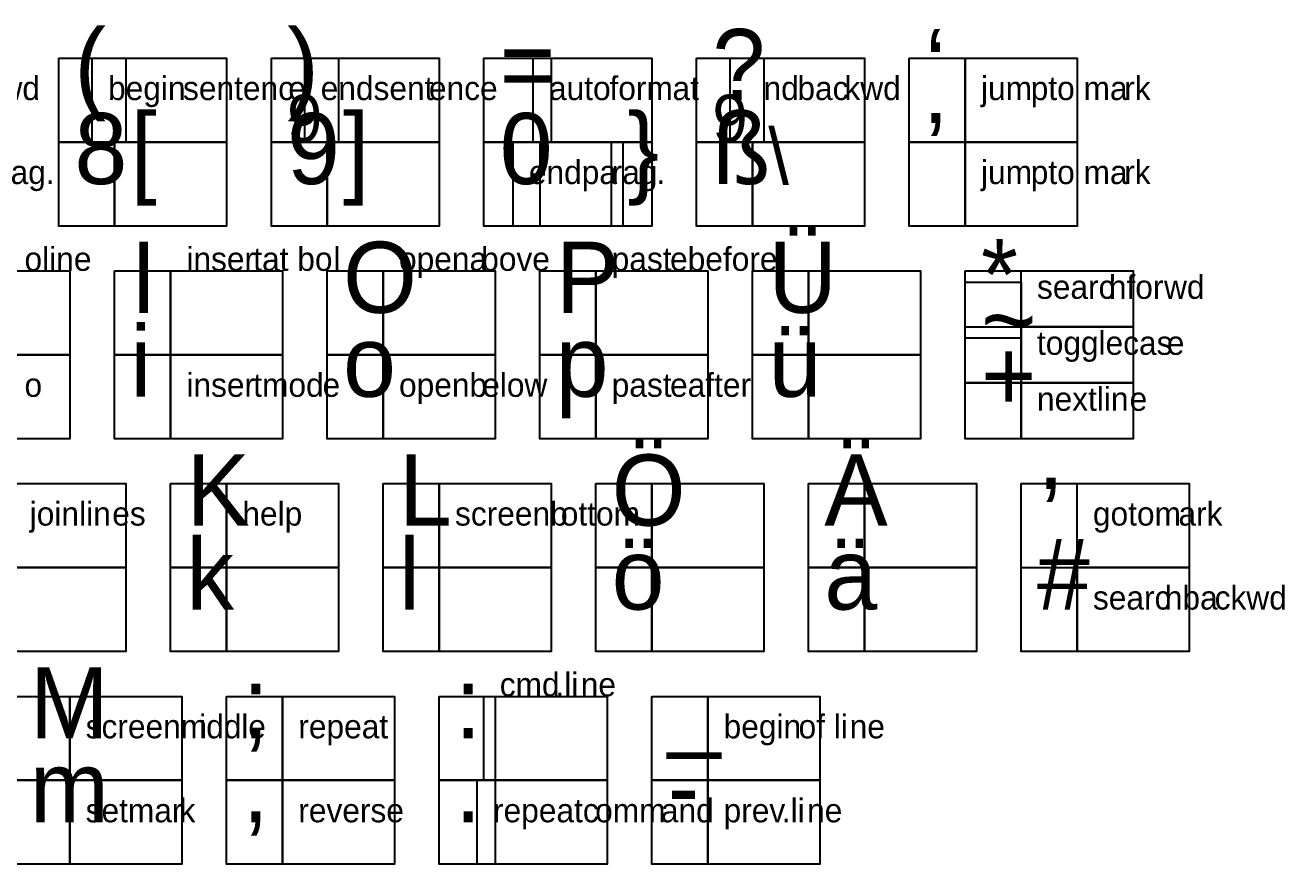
# Model space of a CAD drawing. Extents: x 0.29 to 8.02, y 2.71 to 5.93.
# Drawn here: x 4.695 to 8.018, y 2.706 to 4.92 of the extents above; entities that cross this region are included whole.
import ezdxf

# ---------------------------------------------------------------- set-up
doc = ezdxf.new("R2010")
doc.units = 0
doc.layers.get('0').update_dxf_attribs({"linetype": 'CONTINUOUS'})

msp = doc.modelspace()

# ---------------------------------------------------------------- linework, layer by layer
at = {"color": 7, "const_width": 0.002604}
for points in [[(4.78347, 4.83365), (5.2264, 4.83365), (5.2264, 4.39074), (4.78347, 4.39074), (4.78347, 4.83365)], [(5.34451, 4.83365), (5.78738, 4.83365), (5.78738, 4.39074), (5.34451, 4.39074), (5.34451, 4.83365)], [(5.90549, 4.83365), (6.34842, 4.83365), (6.34842, 4.39074), (5.90549, 4.39074), (5.90549, 4.83365)], [(6.46653, 4.83365), (6.90944, 4.83365), (6.90944, 4.39074), (6.46653, 4.39074), (6.46653, 4.83365)], [(6.61415, 4.27263), (7.05707, 4.27263), (7.05707, 3.82975), (6.61415, 3.82975), (6.61415, 4.27263)], [(6.61415, 4.27263), (6.76183, 4.27263), (6.76183, 4.05117), (6.61415, 4.05117), (6.61415, 4.27263)], [(6.76183, 4.27263), (7.05707, 4.27263), (7.05707, 4.05117), (6.76183, 4.05117), (6.76183, 4.27263)], [(6.61415, 4.05117), (6.76183, 4.05117), (6.76183, 3.82975), (6.61415, 3.82975), (6.61415, 4.05117)], [(6.76183, 4.05117), (7.05707, 4.05117), (7.05707, 3.82975), (6.76183, 3.82975), (6.76183, 4.05117)], [(6.20079, 3.71164), (6.64372, 3.71164), (6.64372, 3.26872), (6.20079, 3.26872), (6.20079, 3.71164)], [(6.20079, 3.71164), (6.34842, 3.71164), (6.34842, 3.49018), (6.20079, 3.49018), (6.20079, 3.71164)], [(6.34842, 3.71164), (6.64372, 3.71164), (6.64372, 3.49018), (6.34842, 3.49018), (6.34842, 3.71164)], [(6.76183, 3.71164), (7.20469, 3.71164), (7.20469, 3.26872), (6.76183, 3.26872), (6.76183, 3.71164)], [(6.76183, 3.71164), (6.90944, 3.71164), (6.90944, 3.49018), (6.76183, 3.49018), (6.76183, 3.71164)], [(6.90944, 3.71164), (7.20469, 3.71164), (7.20469, 3.49018), (6.90944, 3.49018), (6.90944, 3.71164)], [(6.20079, 3.49018), (6.34842, 3.49018), (6.34842, 3.26872), (6.20079, 3.26872), (6.20079, 3.49018)], [(6.34842, 3.49018), (6.64372, 3.49018), (6.64372, 3.26872), (6.34842, 3.26872), (6.34842, 3.49018)], [(6.76183, 3.49018), (6.90944, 3.49018), (6.90944, 3.26872), (6.76183, 3.26872), (6.76183, 3.49018)], [(6.90944, 3.49018), (7.20469, 3.49018), (7.20469, 3.26872), (6.90944, 3.26872), (6.90944, 3.49018)]]:
    msp.add_lwpolyline(points, close=True, dxfattribs=at)
at = {"color": 173, "const_width": 0.002604}
for points in [[(4.78347, 4.83365), (4.96061, 4.83365), (4.96061, 4.61219), (4.78347, 4.61219), (4.78347, 4.83365)], [(4.87207, 4.83365), (5.2264, 4.83365), (5.2264, 4.61219), (4.87207, 4.61219), (4.87207, 4.83365)], [(5.34451, 4.83365), (5.52165, 4.83365), (5.52165, 4.61219), (5.34451, 4.61219), (5.34451, 4.83365)], [(5.43306, 4.83365), (5.78738, 4.83365), (5.78738, 4.61219), (5.43306, 4.61219), (5.43306, 4.83365)], [(6.46653, 4.83365), (6.64372, 4.83365), (6.64372, 4.61219), (6.46653, 4.61219), (6.46653, 4.83365)], [(6.55512, 4.83365), (6.90944, 4.83365), (6.90944, 4.61219), (6.55512, 4.61219), (6.55512, 4.83365)], [(7.02756, 4.83365), (7.47049, 4.83365), (7.47049, 4.39074), (7.02756, 4.39074), (7.02756, 4.83365)], [(7.02756, 4.83365), (7.17518, 4.83365), (7.17518, 4.61219), (7.02756, 4.61219), (7.02756, 4.83365)], [(7.17518, 4.83365), (7.47049, 4.83365), (7.47049, 4.61219), (7.17518, 4.61219), (7.17518, 4.83365)], [(5.98226, 4.61219), (6.27165, 4.61219), (6.27165, 4.39074), (5.98226, 4.39074), (5.98226, 4.61219)], [(6.24214, 4.61219), (6.34842, 4.61219), (6.34842, 4.39074), (6.24214, 4.39074), (6.24214, 4.61219)], [(7.02756, 4.61219), (7.17518, 4.61219), (7.17518, 4.39074), (7.02756, 4.39074), (7.02756, 4.61219)], [(7.17518, 4.61219), (7.47049, 4.61219), (7.47049, 4.39074), (7.17518, 4.39074), (7.17518, 4.61219)], [(7.17518, 4.27263), (7.61811, 4.27263), (7.61811, 3.82975), (7.17518, 3.82975), (7.17518, 4.27263)], [(7.32281, 4.27263), (7.61811, 4.27263), (7.61811, 4.125), (7.32281, 4.125), (7.32281, 4.27263)], [(7.17518, 4.24311), (7.32281, 4.24311), (7.32281, 4.09549), (7.17518, 4.09549), (7.17518, 4.24311)], [(7.17518, 3.97738), (7.32281, 3.97738), (7.32281, 3.82975), (7.17518, 3.82975), (7.17518, 3.97738)], [(7.32281, 3.97738), (7.61811, 3.97738), (7.61811, 3.82975), (7.32281, 3.82975), (7.32281, 3.97738)], [(5.63976, 3.71164), (6.08268, 3.71164), (6.08268, 3.26872), (5.63976, 3.26872), (5.63976, 3.71164)], [(5.63976, 3.71164), (5.78738, 3.71164), (5.78738, 3.49018), (5.63976, 3.49018), (5.63976, 3.71164)], [(5.78738, 3.71164), (6.08268, 3.71164), (6.08268, 3.49018), (5.78738, 3.49018), (5.78738, 3.71164)], [(7.32281, 3.71164), (7.76574, 3.71164), (7.76574, 3.26872), (7.32281, 3.26872), (7.32281, 3.71164)], [(7.47049, 3.71164), (7.76574, 3.71164), (7.76574, 3.49018), (7.47049, 3.49018), (7.47049, 3.71164)], [(4.66536, 3.49018), (4.96061, 3.49018), (4.96061, 3.26872), (4.66536, 3.26872), (4.66536, 3.49018)], [(5.07872, 3.49018), (5.2264, 3.49018), (5.2264, 3.26872), (5.07872, 3.26872), (5.07872, 3.49018)], [(5.2264, 3.49018), (5.52165, 3.49018), (5.52165, 3.26872), (5.2264, 3.26872), (5.2264, 3.49018)], [(5.63976, 3.49018), (5.78738, 3.49018), (5.78738, 3.26872), (5.63976, 3.26872), (5.63976, 3.49018)], [(5.78738, 3.49018), (6.08268, 3.49018), (6.08268, 3.26872), (5.78738, 3.26872), (5.78738, 3.49018)], [(7.32281, 3.49018), (7.47049, 3.49018), (7.47049, 3.26872), (7.32281, 3.26872), (7.32281, 3.49018)], [(7.47049, 3.49018), (7.76574, 3.49018), (7.76574, 3.26872), (7.47049, 3.26872), (7.47049, 3.49018)], [(4.66536, 3.15061), (5.10829, 3.15061), (5.10829, 2.70768), (4.66536, 2.70768), (4.66536, 3.15061)], [(4.66536, 3.15061), (4.81299, 3.15061), (4.81299, 2.92914), (4.66536, 2.92914), (4.66536, 3.15061)], [(4.81299, 3.15061), (5.10829, 3.15061), (5.10829, 2.92914), (4.81299, 2.92914), (4.81299, 3.15061)], [(5.2264, 3.15061), (5.66928, 3.15061), (5.66928, 2.70768), (5.2264, 2.70768), (5.2264, 3.15061)], [(5.2264, 3.15061), (5.37403, 3.15061), (5.37403, 2.92914), (5.2264, 2.92914), (5.2264, 3.15061)], [(5.37403, 3.15061), (5.66928, 3.15061), (5.66928, 2.92914), (5.37403, 2.92914), (5.37403, 3.15061)], [(6.34842, 3.15061), (6.79135, 3.15061), (6.79135, 2.70768), (6.34842, 2.70768), (6.34842, 3.15061)], [(6.34842, 3.15061), (6.49604, 3.15061), (6.49604, 2.92914), (6.34842, 2.92914), (6.34842, 3.15061)], [(6.49604, 3.15061), (6.79135, 3.15061), (6.79135, 2.92914), (6.49604, 2.92914), (6.49604, 3.15061)], [(5.2264, 2.92914), (5.37403, 2.92914), (5.37403, 2.70768), (5.2264, 2.70768), (5.2264, 2.92914)], [(5.37403, 2.92914), (5.66928, 2.92914), (5.66928, 2.70768), (5.37403, 2.70768), (5.37403, 2.92914)], [(6.34842, 2.92914), (6.49604, 2.92914), (6.49604, 2.70768), (6.34842, 2.70768), (6.34842, 2.92914)], [(6.49604, 2.92914), (6.79135, 2.92914), (6.79135, 2.70768), (6.49604, 2.70768), (6.49604, 2.92914)]]:
    msp.add_lwpolyline(points, close=True, dxfattribs=at)
at = {"color": 7}
for points in [[(4.78347, 4.83365), (5.2264, 4.83365), (5.2264, 4.39074), (4.78347, 4.39074), (4.78347, 4.83365)], [(5.34451, 4.83365), (5.78738, 4.83365), (5.78738, 4.39074), (5.34451, 4.39074), (5.34451, 4.83365)], [(5.90549, 4.83365), (6.34842, 4.83365), (6.34842, 4.39074), (5.90549, 4.39074), (5.90549, 4.83365)], [(6.46653, 4.83365), (6.90944, 4.83365), (6.90944, 4.39074), (6.46653, 4.39074), (6.46653, 4.83365)], [(6.61415, 4.27263), (7.05707, 4.27263), (7.05707, 3.82975), (6.61415, 3.82975), (6.61415, 4.27263)], [(6.61415, 4.27263), (6.76183, 4.27263), (6.76183, 4.05117), (6.61415, 4.05117), (6.61415, 4.27263)], [(6.76183, 4.27263), (7.05707, 4.27263), (7.05707, 4.05117), (6.76183, 4.05117), (6.76183, 4.27263)], [(6.61415, 4.05117), (6.76183, 4.05117), (6.76183, 3.82975), (6.61415, 3.82975), (6.61415, 4.05117)], [(6.76183, 4.05117), (7.05707, 4.05117), (7.05707, 3.82975), (6.76183, 3.82975), (6.76183, 4.05117)], [(4.51774, 3.71164), (4.96061, 3.71164), (4.96061, 3.26872), (4.51774, 3.26872), (4.51774, 3.71164)], [(5.07872, 3.71164), (5.52165, 3.71164), (5.52165, 3.26872), (5.07872, 3.26872), (5.07872, 3.71164)], [(6.20079, 3.71164), (6.64372, 3.71164), (6.64372, 3.26872), (6.20079, 3.26872), (6.20079, 3.71164)], [(6.20079, 3.71164), (6.34842, 3.71164), (6.34842, 3.49018), (6.20079, 3.49018), (6.20079, 3.71164)], [(6.34842, 3.71164), (6.64372, 3.71164), (6.64372, 3.49018), (6.34842, 3.49018), (6.34842, 3.71164)], [(6.76183, 3.71164), (7.20469, 3.71164), (7.20469, 3.26872), (6.76183, 3.26872), (6.76183, 3.71164)], [(6.76183, 3.71164), (6.90944, 3.71164), (6.90944, 3.49018), (6.76183, 3.49018), (6.76183, 3.71164)], [(6.90944, 3.71164), (7.20469, 3.71164), (7.20469, 3.49018), (6.90944, 3.49018), (6.90944, 3.71164)], [(6.20079, 3.49018), (6.34842, 3.49018), (6.34842, 3.26872), (6.20079, 3.26872), (6.20079, 3.49018)], [(6.34842, 3.49018), (6.64372, 3.49018), (6.64372, 3.26872), (6.34842, 3.26872), (6.34842, 3.49018)], [(6.76183, 3.49018), (6.90944, 3.49018), (6.90944, 3.26872), (6.76183, 3.26872), (6.76183, 3.49018)], [(6.90944, 3.49018), (7.20469, 3.49018), (7.20469, 3.26872), (6.90944, 3.26872), (6.90944, 3.49018)]]:
    msp.add_lwpolyline(points, close=True, dxfattribs=at)
at = {"color": 173}
for points in [[(4.78347, 4.83365), (4.96061, 4.83365), (4.96061, 4.61219), (4.78347, 4.61219), (4.78347, 4.83365)], [(4.87207, 4.83365), (5.2264, 4.83365), (5.2264, 4.61219), (4.87207, 4.61219), (4.87207, 4.83365)], [(5.34451, 4.83365), (5.52165, 4.83365), (5.52165, 4.61219), (5.34451, 4.61219), (5.34451, 4.83365)], [(5.43306, 4.83365), (5.78738, 4.83365), (5.78738, 4.61219), (5.43306, 4.61219), (5.43306, 4.83365)], [(6.46653, 4.83365), (6.64372, 4.83365), (6.64372, 4.61219), (6.46653, 4.61219), (6.46653, 4.83365)], [(6.55512, 4.83365), (6.90944, 4.83365), (6.90944, 4.61219), (6.55512, 4.61219), (6.55512, 4.83365)], [(7.02756, 4.83365), (7.47049, 4.83365), (7.47049, 4.39074), (7.02756, 4.39074), (7.02756, 4.83365)], [(7.02756, 4.83365), (7.17518, 4.83365), (7.17518, 4.61219), (7.02756, 4.61219), (7.02756, 4.83365)], [(7.17518, 4.83365), (7.47049, 4.83365), (7.47049, 4.61219), (7.17518, 4.61219), (7.17518, 4.83365)], [(5.98226, 4.61219), (6.27165, 4.61219), (6.27165, 4.39074), (5.98226, 4.39074), (5.98226, 4.61219)], [(6.24214, 4.61219), (6.34842, 4.61219), (6.34842, 4.39074), (6.24214, 4.39074), (6.24214, 4.61219)], [(7.02756, 4.61219), (7.17518, 4.61219), (7.17518, 4.39074), (7.02756, 4.39074), (7.02756, 4.61219)], [(7.17518, 4.61219), (7.47049, 4.61219), (7.47049, 4.39074), (7.17518, 4.39074), (7.17518, 4.61219)], [(7.17518, 4.27263), (7.61811, 4.27263), (7.61811, 3.82975), (7.17518, 3.82975), (7.17518, 4.27263)], [(7.32281, 4.27263), (7.61811, 4.27263), (7.61811, 4.125), (7.32281, 4.125), (7.32281, 4.27263)], [(7.17518, 4.24311), (7.32281, 4.24311), (7.32281, 4.09549), (7.17518, 4.09549), (7.17518, 4.24311)], [(7.17518, 3.97738), (7.32281, 3.97738), (7.32281, 3.82975), (7.17518, 3.82975), (7.17518, 3.97738)], [(7.32281, 3.97738), (7.61811, 3.97738), (7.61811, 3.82975), (7.32281, 3.82975), (7.32281, 3.97738)], [(5.63976, 3.71164), (6.08268, 3.71164), (6.08268, 3.26872), (5.63976, 3.26872), (5.63976, 3.71164)], [(5.63976, 3.71164), (5.78738, 3.71164), (5.78738, 3.49018), (5.63976, 3.49018), (5.63976, 3.71164)], [(5.78738, 3.71164), (6.08268, 3.71164), (6.08268, 3.49018), (5.78738, 3.49018), (5.78738, 3.71164)], [(7.32281, 3.71164), (7.76574, 3.71164), (7.76574, 3.26872), (7.32281, 3.26872), (7.32281, 3.71164)], [(7.47049, 3.71164), (7.76574, 3.71164), (7.76574, 3.49018), (7.47049, 3.49018), (7.47049, 3.71164)], [(4.66536, 3.49018), (4.96061, 3.49018), (4.96061, 3.26872), (4.66536, 3.26872), (4.66536, 3.49018)], [(5.07872, 3.49018), (5.2264, 3.49018), (5.2264, 3.26872), (5.07872, 3.26872), (5.07872, 3.49018)], [(5.2264, 3.49018), (5.52165, 3.49018), (5.52165, 3.26872), (5.2264, 3.26872), (5.2264, 3.49018)], [(5.63976, 3.49018), (5.78738, 3.49018), (5.78738, 3.26872), (5.63976, 3.26872), (5.63976, 3.49018)], [(5.78738, 3.49018), (6.08268, 3.49018), (6.08268, 3.26872), (5.78738, 3.26872), (5.78738, 3.49018)], [(7.32281, 3.49018), (7.47049, 3.49018), (7.47049, 3.26872), (7.32281, 3.26872), (7.32281, 3.49018)], [(7.47049, 3.49018), (7.76574, 3.49018), (7.76574, 3.26872), (7.47049, 3.26872), (7.47049, 3.49018)], [(4.66536, 3.15061), (5.10829, 3.15061), (5.10829, 2.70768), (4.66536, 2.70768), (4.66536, 3.15061)], [(4.66536, 3.15061), (4.81299, 3.15061), (4.81299, 2.92914), (4.66536, 2.92914), (4.66536, 3.15061)], [(4.81299, 3.15061), (5.10829, 3.15061), (5.10829, 2.92914), (4.81299, 2.92914), (4.81299, 3.15061)], [(5.2264, 3.15061), (5.66928, 3.15061), (5.66928, 2.70768), (5.2264, 2.70768), (5.2264, 3.15061)], [(5.2264, 3.15061), (5.37403, 3.15061), (5.37403, 2.92914), (5.2264, 2.92914), (5.2264, 3.15061)], [(5.37403, 3.15061), (5.66928, 3.15061), (5.66928, 2.92914), (5.37403, 2.92914), (5.37403, 3.15061)], [(6.34842, 3.15061), (6.79135, 3.15061), (6.79135, 2.70768), (6.34842, 2.70768), (6.34842, 3.15061)], [(6.34842, 3.15061), (6.49604, 3.15061), (6.49604, 2.92914), (6.34842, 2.92914), (6.34842, 3.15061)], [(6.49604, 3.15061), (6.79135, 3.15061), (6.79135, 2.92914), (6.49604, 2.92914), (6.49604, 3.15061)], [(5.2264, 2.92914), (5.37403, 2.92914), (5.37403, 2.70768), (5.2264, 2.70768), (5.2264, 2.92914)], [(5.37403, 2.92914), (5.66928, 2.92914), (5.66928, 2.70768), (5.37403, 2.70768), (5.37403, 2.92914)], [(6.34842, 2.92914), (6.49604, 2.92914), (6.49604, 2.70768), (6.34842, 2.70768), (6.34842, 2.92914)], [(6.49604, 2.92914), (6.79135, 2.92914), (6.79135, 2.70768), (6.49604, 2.70768), (6.49604, 2.92914)]]:
    msp.add_lwpolyline(points, close=True, dxfattribs=at)
at = {"color": 12, "const_width": 0.002604}
for points in [[(5.90549, 4.83365), (6.08268, 4.83365), (6.08268, 4.61219), (5.90549, 4.61219), (5.90549, 4.83365)], [(6.03543, 4.83365), (6.34842, 4.83365), (6.34842, 4.61219), (6.03543, 4.61219), (6.03543, 4.83365)]]:
    msp.add_lwpolyline(points, close=True, dxfattribs=at)
at = {"color": 12}
for points in [[(5.90549, 4.83365), (6.08268, 4.83365), (6.08268, 4.61219), (5.90549, 4.61219), (5.90549, 4.83365)], [(6.03543, 4.83365), (6.34842, 4.83365), (6.34842, 4.61219), (6.03543, 4.61219), (6.03543, 4.83365)]]:
    msp.add_lwpolyline(points, close=True, dxfattribs=at)
at = {"color": 9, "const_width": 0.002604}
for points in [[(4.78347, 4.61219), (4.9311, 4.61219), (4.9311, 4.39074), (4.78347, 4.39074), (4.78347, 4.61219)], [(4.9311, 4.61219), (5.2264, 4.61219), (5.2264, 4.39074), (4.9311, 4.39074), (4.9311, 4.61219)], [(5.34451, 4.61219), (5.49214, 4.61219), (5.49214, 4.39074), (5.34451, 4.39074), (5.34451, 4.61219)], [(5.49214, 4.61219), (5.78738, 4.61219), (5.78738, 4.39074), (5.49214, 4.39074), (5.49214, 4.61219)], [(5.90549, 4.61219), (6.05317, 4.61219), (6.05317, 4.39074), (5.90549, 4.39074), (5.90549, 4.61219)], [(6.46653, 4.61219), (6.61415, 4.61219), (6.61415, 4.39074), (6.46653, 4.39074), (6.46653, 4.61219)], [(6.61415, 4.61219), (6.90944, 4.61219), (6.90944, 4.39074), (6.61415, 4.39074), (6.61415, 4.61219)]]:
    msp.add_lwpolyline(points, close=True, dxfattribs=at)
at = {"color": 9}
for points in [[(4.78347, 4.61219), (4.9311, 4.61219), (4.9311, 4.39074), (4.78347, 4.39074), (4.78347, 4.61219)], [(4.9311, 4.61219), (5.2264, 4.61219), (5.2264, 4.39074), (4.9311, 4.39074), (4.9311, 4.61219)], [(5.34451, 4.61219), (5.49214, 4.61219), (5.49214, 4.39074), (5.34451, 4.39074), (5.34451, 4.61219)], [(5.49214, 4.61219), (5.78738, 4.61219), (5.78738, 4.39074), (5.49214, 4.39074), (5.49214, 4.61219)], [(5.90549, 4.61219), (6.05317, 4.61219), (6.05317, 4.39074), (5.90549, 4.39074), (5.90549, 4.61219)], [(6.46653, 4.61219), (6.61415, 4.61219), (6.61415, 4.39074), (6.46653, 4.39074), (6.46653, 4.61219)], [(6.61415, 4.61219), (6.90944, 4.61219), (6.90944, 4.39074), (6.61415, 4.39074), (6.61415, 4.61219)]]:
    msp.add_lwpolyline(points, close=True, dxfattribs=at)
at = {"color": 133, "const_width": 0.002604}
for points in [[(4.37007, 4.27263), (4.81299, 4.27263), (4.81299, 3.82975), (4.37007, 3.82975), (4.37007, 4.27263)], [(4.51774, 4.27263), (4.81299, 4.27263), (4.81299, 4.05117), (4.51774, 4.05117), (4.51774, 4.27263)], [(4.9311, 4.27263), (5.37403, 4.27263), (5.37403, 3.82975), (4.9311, 3.82975), (4.9311, 4.27263)], [(4.9311, 4.27263), (5.07872, 4.27263), (5.07872, 4.05117), (4.9311, 4.05117), (4.9311, 4.27263)], [(5.07872, 4.27263), (5.37403, 4.27263), (5.37403, 4.05117), (5.07872, 4.05117), (5.07872, 4.27263)], [(5.49214, 4.27263), (5.93506, 4.27263), (5.93506, 3.82975), (5.49214, 3.82975), (5.49214, 4.27263)], [(5.49214, 4.27263), (5.63976, 4.27263), (5.63976, 4.05117), (5.49214, 4.05117), (5.49214, 4.27263)], [(5.63976, 4.27263), (5.93506, 4.27263), (5.93506, 4.05117), (5.63976, 4.05117), (5.63976, 4.27263)], [(6.05317, 4.27263), (6.49604, 4.27263), (6.49604, 3.82975), (6.05317, 3.82975), (6.05317, 4.27263)], [(6.05317, 4.27263), (6.20079, 4.27263), (6.20079, 4.05117), (6.05317, 4.05117), (6.05317, 4.27263)], [(6.20079, 4.27263), (6.49604, 4.27263), (6.49604, 4.05117), (6.20079, 4.05117), (6.20079, 4.27263)], [(7.17518, 4.125), (7.32281, 4.125), (7.32281, 3.97738), (7.17518, 3.97738), (7.17518, 4.125)], [(7.32281, 4.125), (7.61811, 4.125), (7.61811, 3.97738), (7.32281, 3.97738), (7.32281, 4.125)], [(4.51774, 4.05117), (4.81299, 4.05117), (4.81299, 3.82975), (4.51774, 3.82975), (4.51774, 4.05117)], [(4.9311, 4.05117), (5.07872, 4.05117), (5.07872, 3.82975), (4.9311, 3.82975), (4.9311, 4.05117)], [(5.07872, 4.05117), (5.37403, 4.05117), (5.37403, 3.82975), (5.07872, 3.82975), (5.07872, 4.05117)], [(5.49214, 4.05117), (5.63976, 4.05117), (5.63976, 3.82975), (5.49214, 3.82975), (5.49214, 4.05117)], [(5.63976, 4.05117), (5.93506, 4.05117), (5.93506, 3.82975), (5.63976, 3.82975), (5.63976, 4.05117)], [(6.05317, 4.05117), (6.20079, 4.05117), (6.20079, 3.82975), (6.05317, 3.82975), (6.05317, 4.05117)], [(6.20079, 4.05117), (6.49604, 4.05117), (6.49604, 3.82975), (6.20079, 3.82975), (6.20079, 4.05117)], [(4.66536, 3.71164), (4.96061, 3.71164), (4.96061, 3.49018), (4.66536, 3.49018), (4.66536, 3.71164)], [(5.07872, 3.71164), (5.2264, 3.71164), (5.2264, 3.49018), (5.07872, 3.49018), (5.07872, 3.71164)], [(5.2264, 3.71164), (5.52165, 3.71164), (5.52165, 3.49018), (5.2264, 3.49018), (5.2264, 3.71164)], [(5.78738, 3.15061), (6.23031, 3.15061), (6.23031, 2.70768), (5.78738, 2.70768), (5.78738, 3.15061)], [(5.78738, 3.15061), (5.93506, 3.15061), (5.93506, 2.92914), (5.78738, 2.92914), (5.78738, 3.15061)], [(5.90549, 3.15061), (6.23031, 3.15061), (6.23031, 2.92914), (5.90549, 2.92914), (5.90549, 3.15061)], [(4.66536, 2.92914), (4.81299, 2.92914), (4.81299, 2.70768), (4.66536, 2.70768), (4.66536, 2.92914)], [(4.81299, 2.92914), (5.10829, 2.92914), (5.10829, 2.70768), (4.81299, 2.70768), (4.81299, 2.92914)], [(5.78738, 2.92914), (5.93506, 2.92914), (5.93506, 2.70768), (5.78738, 2.70768), (5.78738, 2.92914)], [(5.88781, 2.92914), (6.23031, 2.92914), (6.23031, 2.70768), (5.88781, 2.70768), (5.88781, 2.92914)]]:
    msp.add_lwpolyline(points, close=True, dxfattribs=at)
at = {"color": 133}
for points in [[(4.37007, 4.27263), (4.81299, 4.27263), (4.81299, 3.82975), (4.37007, 3.82975), (4.37007, 4.27263)], [(4.51774, 4.27263), (4.81299, 4.27263), (4.81299, 4.05117), (4.51774, 4.05117), (4.51774, 4.27263)], [(4.9311, 4.27263), (5.37403, 4.27263), (5.37403, 3.82975), (4.9311, 3.82975), (4.9311, 4.27263)], [(4.9311, 4.27263), (5.07872, 4.27263), (5.07872, 4.05117), (4.9311, 4.05117), (4.9311, 4.27263)], [(5.07872, 4.27263), (5.37403, 4.27263), (5.37403, 4.05117), (5.07872, 4.05117), (5.07872, 4.27263)], [(5.49214, 4.27263), (5.93506, 4.27263), (5.93506, 3.82975), (5.49214, 3.82975), (5.49214, 4.27263)], [(5.49214, 4.27263), (5.63976, 4.27263), (5.63976, 4.05117), (5.49214, 4.05117), (5.49214, 4.27263)], [(5.63976, 4.27263), (5.93506, 4.27263), (5.93506, 4.05117), (5.63976, 4.05117), (5.63976, 4.27263)], [(6.05317, 4.27263), (6.49604, 4.27263), (6.49604, 3.82975), (6.05317, 3.82975), (6.05317, 4.27263)], [(6.05317, 4.27263), (6.20079, 4.27263), (6.20079, 4.05117), (6.05317, 4.05117), (6.05317, 4.27263)], [(6.20079, 4.27263), (6.49604, 4.27263), (6.49604, 4.05117), (6.20079, 4.05117), (6.20079, 4.27263)], [(7.17518, 4.125), (7.32281, 4.125), (7.32281, 3.97738), (7.17518, 3.97738), (7.17518, 4.125)], [(7.32281, 4.125), (7.61811, 4.125), (7.61811, 3.97738), (7.32281, 3.97738), (7.32281, 4.125)], [(4.51774, 4.05117), (4.81299, 4.05117), (4.81299, 3.82975), (4.51774, 3.82975), (4.51774, 4.05117)], [(4.9311, 4.05117), (5.07872, 4.05117), (5.07872, 3.82975), (4.9311, 3.82975), (4.9311, 4.05117)], [(5.07872, 4.05117), (5.37403, 4.05117), (5.37403, 3.82975), (5.07872, 3.82975), (5.07872, 4.05117)], [(5.49214, 4.05117), (5.63976, 4.05117), (5.63976, 3.82975), (5.49214, 3.82975), (5.49214, 4.05117)], [(5.63976, 4.05117), (5.93506, 4.05117), (5.93506, 3.82975), (5.63976, 3.82975), (5.63976, 4.05117)], [(6.05317, 4.05117), (6.20079, 4.05117), (6.20079, 3.82975), (6.05317, 3.82975), (6.05317, 4.05117)], [(6.20079, 4.05117), (6.49604, 4.05117), (6.49604, 3.82975), (6.20079, 3.82975), (6.20079, 4.05117)], [(4.66536, 3.71164), (4.96061, 3.71164), (4.96061, 3.49018), (4.66536, 3.49018), (4.66536, 3.71164)], [(5.07872, 3.71164), (5.2264, 3.71164), (5.2264, 3.49018), (5.07872, 3.49018), (5.07872, 3.71164)], [(5.2264, 3.71164), (5.52165, 3.71164), (5.52165, 3.49018), (5.2264, 3.49018), (5.2264, 3.71164)], [(5.78738, 3.15061), (6.23031, 3.15061), (6.23031, 2.70768), (5.78738, 2.70768), (5.78738, 3.15061)], [(5.78738, 3.15061), (5.93506, 3.15061), (5.93506, 2.92914), (5.78738, 2.92914), (5.78738, 3.15061)], [(5.90549, 3.15061), (6.23031, 3.15061), (6.23031, 2.92914), (5.90549, 2.92914), (5.90549, 3.15061)], [(4.66536, 2.92914), (4.81299, 2.92914), (4.81299, 2.70768), (4.66536, 2.70768), (4.66536, 2.92914)], [(4.81299, 2.92914), (5.10829, 2.92914), (5.10829, 2.70768), (4.81299, 2.70768), (4.81299, 2.92914)], [(5.78738, 2.92914), (5.93506, 2.92914), (5.93506, 2.70768), (5.78738, 2.70768), (5.78738, 2.92914)], [(5.88781, 2.92914), (6.23031, 2.92914), (6.23031, 2.70768), (5.88781, 2.70768), (5.88781, 2.92914)]]:
    msp.add_lwpolyline(points, close=True, dxfattribs=at)

# ---------------------------------------------------------------- texts
at = {"color": 7}
for s, height, p in [('(', 0.1875, (4.82512, 4.72293)), (')', 0.1875, (5.38615, 4.72293)), ('?', 0.1875, (6.50821, 4.72293)), ('‘', 0.1875, (7.06922, 4.72293)), ('=', 0.1875, (5.94718, 4.72293)), ('forwd', 0.0625, (4.52969, 4.72293)), ('begin', 0.0625, (4.91371, 4.72293)), ('endsent', 0.0625, (5.47474, 4.72293)), ('form', 0.0625, (6.23668, 4.72293)), ('nd', 0.0625, (6.64307, 4.72293)), ('bac', 0.0625, (6.73244, 4.72293)), ('kwd', 0.0625, (6.85649, 4.72293)), ('jum', 0.0625, (7.21686, 4.72293)), ('rk', 0.0625, (7.59468, 4.72293)), ('sentenc', 0.0625, (5.11154, 4.72293)), ('e', 0.0625, (5.38946, 4.72293)), ('ence', 0.0625, (5.76035, 4.72293)), ('auto', 0.0625, (6.0771, 4.72293)), ('at', 0.0625, (6.40289, 4.72293)), ('pto ma', 0.0625, (7.34801, 4.72293)), ('9', 0.125, (5.38615, 4.61221)), ('9', 0.125, (6.50821, 4.61221)), ('8', 0.1875, (4.82512, 4.50147)), ('[', 0.1875, (4.97276, 4.50147)), ('9', 0.1875, (5.38615, 4.50147)), (']', 0.1875, (5.53379, 4.50147)), ('0', 0.1875, (5.94718, 4.50147)), ('}', 0.1875, (6.28379, 4.50147)), ('ß', 0.1875, (6.50821, 4.50147)), ('’', 0.1875, (7.06922, 4.50147)), ('\\', 0.145833, (6.65583, 4.50147)), ('endpa', 0.0625, (6.02394, 4.50147)), ('jum', 0.0625, (7.21686, 4.50147)), ('pto ma', 0.0625, (7.34801, 4.50147)), ('rk', 0.0625, (7.59468, 4.50147)), ('ag.', 0.0625, (4.65657, 4.50147)), ('rag', 0.0625, (6.24256, 4.50147)), ('.', 0.0625, (6.36043, 4.50147)), ('*', 0.1875, (7.21686, 4.16929)), ('hfor', 0.0625, (7.55419, 4.19882)), ('wd', 0.0625, (7.69978, 4.19882)), ('searc', 0.0625, (7.3645, 4.19882)), ('~', 0.1875, (7.21686, 4.05118)), ('togg', 0.0625, (7.3645, 4.05118)), ('lecas', 0.0625, (7.52685, 4.05118)), ('e', 0.0625, (7.70711, 4.05118)), ('+', 0.1875, (7.21686, 3.90354)), ('nextlin', 0.0625, (7.3645, 3.90354)), ('e', 0.0625, (7.60894, 3.90354)), ('L', 0.1875, (5.68143, 3.60089)), (',', 0.1875, (7.36639, 3.69767)), ('screenb', 0.0625, (5.82907, 3.60089)), ('ottom', 0.0625, (6.10817, 3.60089)), ('gotom', 0.0625, (7.51214, 3.60089)), ('ark', 0.0625, (7.73781, 3.60089)), ('k', 0.1875, (5.1204, 3.37943)), ('l', 0.1875, (5.68143, 3.37943)), ('#', 0.1875, (7.3645, 3.37943)), ('searc', 0.0625, (7.51214, 3.37943)), ('hba', 0.0625, (7.70183, 3.37943)), ('ckwd', 0.0625, (7.83337, 3.37943)), ('M', 0.1875, (4.70701, 3.03986)), (';', 0.1875, (5.26804, 3.03986)), ('idd', 0.0625, (5.15417, 3.03986)), ('le', 0.0625, (5.26514, 3.03986)), ('repeat', 0.0625, (5.41568, 3.03986)), ('begin', 0.0625, (6.53774, 3.03986)), ('of li', 0.0625, (6.73556, 3.03986)), ('screenm', 0.0625, (4.85465, 3.03986)), ('ne', 0.0625, (6.87035, 3.03986)), ('_', 0.1875, (6.3901, 3.03986)), ('-', 0.1875, (6.3901, 2.8184)), ('reverse', 0.0625, (5.41568, 2.8184)), ('prev', 0.0625, (6.53774, 2.8184)), ('.li', 0.0625, (6.69132, 2.8184)), ('ne', 0.0625, (6.75796, 2.8184)), (',', 0.1875, (5.26804, 2.8184))]:
    msp.add_text(s, height=height, dxfattribs=at).set_placement(p)
at = {"color": 0}
for s, height, p in [('Ü', 0.1875, (6.65583, 4.1619)), ('olin', 0.0625, (4.69325, 4.27264)), ('e', 0.0625, (4.8236, 4.27264)), ('inser', 0.0625, (5.1204, 4.27264)), ('tat bo', 0.0625, (5.29681, 4.27264)), ('l', 0.0625, (5.50821, 4.27264)), ('opena', 0.0625, (5.68143, 4.27264)), ('bove', 0.0625, (5.89825, 4.27264)), ('P', 0.1875, (6.09482, 4.1619)), ('past', 0.0625, (6.24246, 4.27264)), ('ebefore', 0.0625, (6.3965, 4.27264)), ('ü', 0.1875, (6.65583, 3.94046)), ('p', 0.1875, (6.09482, 3.94046)), ('o', 0.0625, (4.69325, 3.94046)), ('inser', 0.0625, (5.1204, 3.94046)), ('tmod', 0.0625, (5.29681, 3.94046)), ('e', 0.0625, (5.47956, 3.94046)), ('openb', 0.0625, (5.68143, 3.94046)), ('elow', 0.0625, (5.90081, 3.94046)), ('past', 0.0625, (6.24246, 3.94046)), ('eafter', 0.0625, (6.3965, 3.94046)), ('Ö', 0.1875, (6.24246, 3.60089)), ('Ä', 0.1875, (6.80347, 3.60089)), ('K', 0.1875, (5.1204, 3.60089)), ('join', 0.0625, (4.70701, 3.60089)), ('lin', 0.0625, (4.83736, 3.60089)), ('help', 0.0625, (5.26804, 3.60089)), ('es', 0.0625, (4.92479, 3.60089)), ('ö', 0.1875, (6.24246, 3.37943)), ('ä', 0.1875, (6.80347, 3.37943)), ('cmd', 0.0625, (5.94718, 3.1506)), ('.li', 0.0625, (6.09418, 3.1506)), ('ne', 0.0625, (6.16082, 3.1506)), (':', 0.1875, (5.82907, 3.03986)), ('m', 0.1875, (4.70701, 2.8184)), ('setmar', 0.0625, (4.85465, 2.8184)), ('k', 0.0625, (5.10229, 2.8184)), ('repeatc', 0.0625, (5.92946, 2.8184)), ('omm', 0.0625, (6.1989, 2.8184)), ('and', 0.0625, (6.37222, 2.8184)), ('.', 0.1875, (5.82907, 2.8184))]:
    msp.add_text(s, height=height, dxfattribs=at).set_placement(p)
at = {"color": 12}
for s, p in [('I', (4.97276, 4.1619)), ('O', (5.53379, 4.1619)), ('i', (4.97276, 3.94046)), ('o', (5.53379, 3.94046))]:
    msp.add_text(s, height=0.1875, dxfattribs=at).set_placement(p)

doc.saveas('drawing.dxf')
